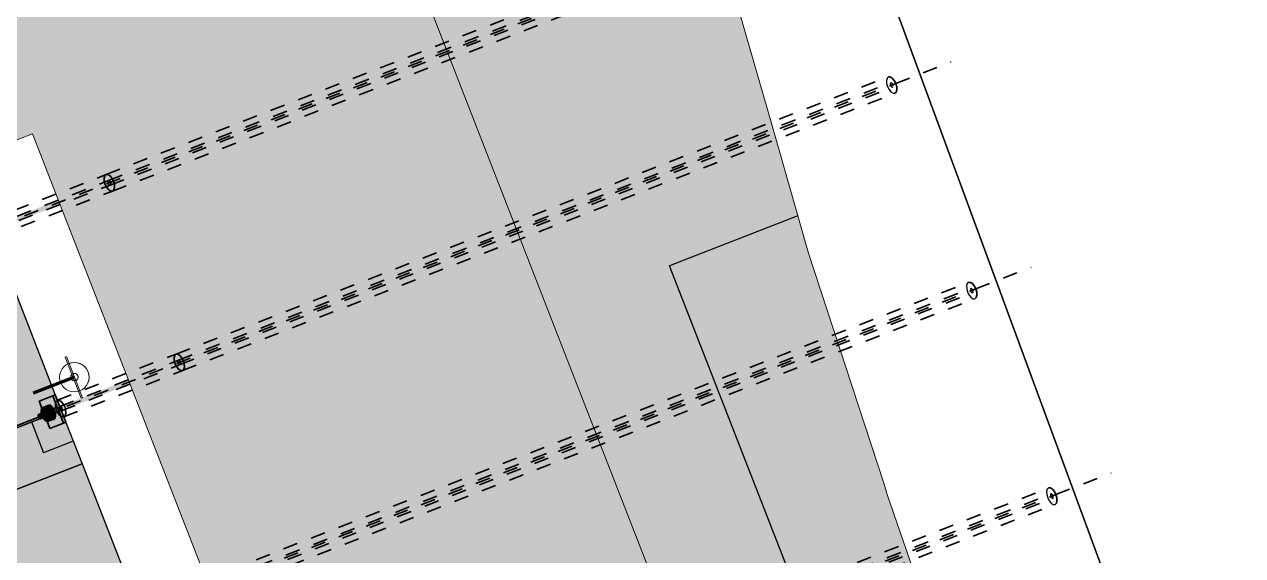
# Model space of a CAD drawing. Header units: metres. Extents: x 2688466 to 2688595, y 1221626 to 1221756.
# Drawn here: x 2688526.53 to 2688534.81, y 1221715.48 to 1221719.09 of the extents above; entities that cross this region are included whole.
import ezdxf

# ---------------------------------------------------------------- set-up
doc = ezdxf.new("R2010")
doc.units = ezdxf.units.M
for name, pattern in [('AUSGEZOGEN', [0]), ('STRICHPUNKT2_S5', [0.24, 0.175, -0.065]), ('VERDECKT2_S2', [0.15, 0.1, -0.05])]:
    doc.linetypes.add(name, pattern=pattern)
doc.layers.add('_3700', color=7, linetype='Continuous')
doc.layers.add('_3705', color=7, linetype='Continuous')
for name, color, linetype, lineweight in [('Beton Ansicht', 7, 'AUSGEZOGEN', 35), ('Schnittbeschriftung', 7, 'AUSGEZOGEN', 50), ('Standard', 7, 'AUSGEZOGEN', 13), ('Tiefbau Global', 250, 'AUSGEZOGEN', 35)]:
    doc.layers.add(name, color=color, linetype=linetype, lineweight=lineweight)

# ---------------------------------------------------------------- blocks, each defined once
blk = doc.blocks.new('Bodenanker CH_28_$F1')
at = {"layer": '_3700', "color": 7, "linetype": 'AUSGEZOGEN', "lineweight": 13, "transparency": 33554687}
for p, q in [((-0.008, 0.15), (-0.008, -0.15)), ((-0.008, 0.15), (-0.008, -0.15)), ((0, 0.15), (-0.008, 0.15)), ((0, 0.15), (0, -0.15)), ((0, -0.1), (0, 0.1)), ((0, 0.1), (0, 0.1)), ((0, 0.1), (0, 0.1)), ((0, 0.0255), (0, 0.0255)), ((0, 0.0255), (0, 0.0255)), ((0, -0.0255), (0, -0.0255)), ((0, -0.0255), (0, -0.0255)), ((0, -0.15), (-0.008, -0.15)), ((0, -0.1), (0, -0.1)), ((0, -0.1), (0, -0.1))]:
    blk.add_line(p, q, dxfattribs=at)
at = {"layer": '_3700', "color": 7, "linetype": 'VERDECKT2_S2', "lineweight": 13, "transparency": 33554687}
for p, q in [((0, 0.0255), (0, 0.0255)), ((0, -0.0255), (0, -0.0255))]:
    blk.add_line(p, q, dxfattribs=at)
at = {"layer": '_3700', "color": 7, "linetype": 'AUSGEZOGEN', "lineweight": 13, "transparency": 33554687}
for radius in [0.1, 0.1, 0.0255]:
    blk.add_circle((0, 0), radius, dxfattribs=at)
blk.add_arc((0, 0), 0.1, 270, 90, dxfattribs=at)
blk.add_arc((0, 0), 0.1, 270, 90, dxfattribs=at)
at = {"layer": '_3700', "color": 7, "linetype": 'VERDECKT2_S2', "lineweight": 13, "transparency": 33554687}
blk.add_arc((0, 0), 0.0255, 270, 90, dxfattribs=at)
at = {"layer": '_3705', "color": 7, "linetype": 'STRICHPUNKT2_S5', "lineweight": 20, "transparency": 33554687}
blk.add_line((-0.008, 0), (0, 0), dxfattribs=at)
at = {"layer": 'Standard', "color": 52, "linetype": 'AUSGEZOGEN', "lineweight": 100, "transparency": 33554687}
blk.add_line((0, 0), (-0.3, 0), dxfattribs=at)

msp = doc.modelspace()

# ---------------------------------------------------------------- hatches: boundary and pattern name
at = {"layer": 'Beton Ansicht', "linetype": 'AUSGEZOGEN', "lineweight": 35, "transparency": 33554687}
for points in [[(2688526.2933, 1221717.7129), (2688526.2938, 1221717.7117), (2688527.1036, 1221718.0271), (2688527.1003, 1221718.0271)], [(2688526.2938, 1221717.7117), (2688526.295, 1221717.7085), (2688527.1073, 1221718.0248), (2688527.1036, 1221718.0271)], [(2688526.295, 1221717.7085), (2688526.2969, 1221717.7037), (2688527.1108, 1221718.0206), (2688527.1073, 1221718.0248)], [(2688526.2969, 1221717.7037), (2688526.2991, 1221717.698), (2688527.1136, 1221718.0151), (2688527.1108, 1221718.0206)], [(2688526.2991, 1221717.698), (2688526.3013, 1221717.6922), (2688527.1152, 1221718.0092), (2688527.1136, 1221718.0151)], [(2688526.3013, 1221717.6922), (2688526.3032, 1221717.6874), (2688527.1155, 1221718.0037), (2688527.1152, 1221718.0092)], [(2688526.3032, 1221717.6874), (2688526.3045, 1221717.6842), (2688527.1143, 1221717.9996), (2688527.1155, 1221718.0037)], [(2688526.3045, 1221717.6842), (2688526.3049, 1221717.683), (2688527.1119, 1221717.9973), (2688527.1143, 1221717.9996)], [(2688527.579, 1221716.8064), (2688527.5757, 1221716.8064), (2688526.7687, 1221716.4922), (2688526.7691, 1221716.491)], [(2688527.5827, 1221716.8041), (2688527.579, 1221716.8064), (2688526.7691, 1221716.491), (2688526.7704, 1221716.4878)], [(2688527.5862, 1221716.7999), (2688527.5827, 1221716.8041), (2688526.7704, 1221716.4878), (2688526.7723, 1221716.483)], [(2688527.5889, 1221716.7944), (2688527.5862, 1221716.7999), (2688526.7723, 1221716.483), (2688526.7745, 1221716.4773)], [(2688527.5906, 1221716.7885), (2688527.5889, 1221716.7944), (2688526.7745, 1221716.4773), (2688526.7767, 1221716.4715)], [(2688527.5909, 1221716.783), (2688527.5906, 1221716.7885), (2688526.7767, 1221716.4715), (2688526.7786, 1221716.4667)], [(2688527.5897, 1221716.7789), (2688527.5909, 1221716.783), (2688526.7786, 1221716.4667), (2688526.7799, 1221716.4635)], [(2688527.5873, 1221716.7766), (2688527.5897, 1221716.7789), (2688526.7799, 1221716.4635), (2688526.7803, 1221716.4623)], [(2688526.6253, 1221716.4363), (2688526.6286, 1221716.4363), (2688526.6689, 1221716.452), (2688526.6656, 1221716.452)], [(2688526.6286, 1221716.4363), (2688526.6322, 1221716.434), (2688526.6726, 1221716.4497), (2688526.6689, 1221716.452)], [(2688526.6322, 1221716.434), (2688526.6357, 1221716.4298), (2688526.6761, 1221716.4455), (2688526.6726, 1221716.4497)], [(2688526.6357, 1221716.4298), (2688526.6385, 1221716.4243), (2688526.6789, 1221716.44), (2688526.6761, 1221716.4455)], [(2688526.6385, 1221716.4243), (2688526.6402, 1221716.4184), (2688526.6805, 1221716.4341), (2688526.6789, 1221716.44)], [(2688526.6402, 1221716.4184), (2688526.6405, 1221716.4129), (2688526.6808, 1221716.4286), (2688526.6805, 1221716.4341)], [(2688526.6393, 1221716.4087), (2688526.6369, 1221716.4065), (2688526.6772, 1221716.4222), (2688526.6796, 1221716.4244)], [(2688526.6405, 1221716.4129), (2688526.6393, 1221716.4087), (2688526.6796, 1221716.4244), (2688526.6808, 1221716.4286)]]:
    msp.add_hatch(color=5, dxfattribs=at).paths.add_polyline_path(points)
at = {"layer": 'Beton Ansicht', "linetype": 'AUSGEZOGEN', "lineweight": 13, "transparency": 33554687}
for color, points in [(1, [(2688526.7221, 1221716.5641), (2688526.6289, 1221716.5279), (2688526.648, 1221716.4788), (2688526.6533, 1221716.4837), (2688526.6936, 1221716.4994), (2688526.7039, 1221716.4993), (2688526.7154, 1221716.4922), (2688526.7264, 1221716.479), (2688526.7351, 1221716.4619), (2688526.7402, 1221716.4434), (2688526.7411, 1221716.4263), (2688526.7375, 1221716.4132), (2688526.7299, 1221716.4062), (2688526.6896, 1221716.3905), (2688526.6824, 1221716.3906), (2688526.7015, 1221716.3415), (2688526.7947, 1221716.3778)]), (1, [(2688526.7382, 1221716.5704), (2688526.7221, 1221716.5641), (2688526.7947, 1221716.3778), (2688526.8108, 1221716.3841)]), (5, [(2688526.6299, 1221716.4088), (2688526.6336, 1221716.4065), (2688526.6369, 1221716.4065), (2688526.6393, 1221716.4087), (2688526.6405, 1221716.4129), (2688526.6402, 1221716.4184), (2688526.6385, 1221716.4243), (2688526.6357, 1221716.4298), (2688526.6322, 1221716.434), (2688526.6286, 1221716.4363), (2688526.6253, 1221716.4363), (2688526.6229, 1221716.4341), (2688526.6217, 1221716.4299), (2688526.622, 1221716.4244), (2688526.6236, 1221716.4185), (2688526.6264, 1221716.413)]), (5, [(2688526.6568, 1221716.4109), (2688526.6678, 1221716.3977), (2688526.6793, 1221716.3906), (2688526.6896, 1221716.3905), (2688526.6971, 1221716.3975), (2688526.7007, 1221716.4106), (2688526.6999, 1221716.4277), (2688526.6947, 1221716.4462), (2688526.686, 1221716.4633), (2688526.6751, 1221716.4765), (2688526.6636, 1221716.4836), (2688526.6533, 1221716.4837), (2688526.6457, 1221716.4767), (2688526.6421, 1221716.4636), (2688526.643, 1221716.4466), (2688526.6438, 1221716.4435), (2688526.6656, 1221716.452), (2688526.6689, 1221716.452), (2688526.6726, 1221716.4497), (2688526.6761, 1221716.4455), (2688526.6789, 1221716.44), (2688526.6805, 1221716.4341), (2688526.6808, 1221716.4286), (2688526.6796, 1221716.4244), (2688526.6772, 1221716.4222), (2688526.6554, 1221716.4137)]), (5, [(2688526.6533, 1221716.4837), (2688526.6636, 1221716.4836), (2688526.7039, 1221716.4993), (2688526.6936, 1221716.4994)]), (5, [(2688526.6636, 1221716.4836), (2688526.6751, 1221716.4765), (2688526.7154, 1221716.4922), (2688526.7039, 1221716.4993)]), (5, [(2688526.6751, 1221716.4765), (2688526.686, 1221716.4633), (2688526.7264, 1221716.479), (2688526.7154, 1221716.4922)]), (5, [(2688526.686, 1221716.4633), (2688526.6947, 1221716.4462), (2688526.7351, 1221716.4619), (2688526.7264, 1221716.479)]), (5, [(2688526.6947, 1221716.4462), (2688526.6999, 1221716.4277), (2688526.7402, 1221716.4434), (2688526.7351, 1221716.4619)]), (5, [(2688526.6999, 1221716.4277), (2688526.7007, 1221716.4106), (2688526.7411, 1221716.4263), (2688526.7402, 1221716.4434)]), (5, [(2688526.6971, 1221716.3975), (2688526.6896, 1221716.3905), (2688526.7299, 1221716.4062), (2688526.7375, 1221716.4132)]), (5, [(2688526.7007, 1221716.4106), (2688526.6971, 1221716.3975), (2688526.7375, 1221716.4132), (2688526.7411, 1221716.4263)])]:
    msp.add_hatch(color=color, dxfattribs=at).paths.add_polyline_path(points)
at = {"layer": 'Standard', "linetype": 'AUSGEZOGEN', "lineweight": 13, "transparency": 33554559}
h = msp.add_hatch(color=7, dxfattribs=at)
h.set_gradient(color1=(240, 240, 180), color2=(240, 240, 180), one_color=1)
h.paths.add_polyline_path([(2688533.591, 1221712.4466), (2688533.4667, 1221712.7792), (2688532.3896, 1221715.9008), (2688532.3876, 1221715.9087), (2688532.37, 1221715.9692), (2688531.8585, 1221717.5343), (2688531.6133, 1221718.3933), (2688530.9364, 1221720.7428), (2688530.6987, 1221721.52), (2688530.2984, 1221722.8273), (2688530.2829, 1221723.2644), (2688530.0962, 1221724.8753), (2688530.0899, 1221725.0138), (2688530.1238, 1221725.4969), (2688530.0136, 1221725.7905), (2688527.5257, 1221723.7244), (2688533.2341, 1221709.0671), (2688534.7286, 1221709.1966), (2688534.3174, 1221710.323), (2688533.6625, 1221712.1682)], flags=0)
at = {"layer": 'Standard', "linetype": 'AUSGEZOGEN', "lineweight": 25, "transparency": 33554687}
h = msp.add_hatch(dxfattribs=at)
h.set_pattern_fill('MUSTER', scale=2.3025, angle=111.28, style=0, pattern_type=2)
h.set_pattern_definition([(111.28, (2688522.0817, 1221733.7747), (-2.98115, 1.30987), [2.3025, -2.3025]), (201.28, (2688522.0817, 1221733.7747), (-1.30987, -2.98115), [2.3025, -2.3025])])
h.paths.add_polyline_path([(2688533.4667, 1221712.7792), (2688532.3896, 1221715.9008), (2688532.3876, 1221715.9087), (2688532.37, 1221715.9692), (2688531.8585, 1221717.5343), (2688531.6133, 1221718.3933), (2688530.9364, 1221720.7428), (2688530.6987, 1221721.52), (2688530.2984, 1221722.8273), (2688530.2829, 1221723.2644), (2688530.0962, 1221724.8753), (2688530.0899, 1221725.0138), (2688530.1238, 1221725.4969), (2688530.0136, 1221725.7905), (2688527.5257, 1221723.7244), (2688533.2341, 1221709.0671), (2688534.7286, 1221709.1966), (2688534.3174, 1221710.323), (2688533.6625, 1221712.1682), (2688533.591, 1221712.4466)], flags=0)
at = {"layer": 'Standard', "linetype": 'AUSGEZOGEN', "lineweight": 13, "transparency": 33554559}
h = msp.add_hatch(color=7, dxfattribs=at)
h.set_gradient(color1=(199, 199, 199), color2=(199, 199, 199), one_color=1)
h.paths.add_polyline_path([(2688525.0461, 1221717.7465), (2688526.1177, 1221718.1639), (2688526.5836, 1221718.3453), (2688529.8271, 1221710.0167), (2688535.0056, 1221707.7429), (2688534.4908, 1221708.5149), (2688533.2341, 1221709.0671), (2688527.5257, 1221723.7244), (2688523.3509, 1221722.0991)], flags=0)
h = msp.add_hatch(color=7, dxfattribs=at)
h.set_gradient(color1=(199, 199, 199), color2=(199, 199, 199), one_color=1)
h.paths.add_polyline_path([(2688516.9965, 1221714.3283), (2688517.5559, 1221712.8921), (2688518.9734, 1221713.4442), (2688518.98, 1221713.4274), (2688526.7794, 1221716.4649), (2688526.2135, 1221717.9179)], flags=0)
at = {"layer": 'Standard', "linetype": 'AUSGEZOGEN', "lineweight": 25, "transparency": 33554687}
h = msp.add_hatch(dxfattribs=at)
h.set_pattern_fill('MUSTER', scale=0.2925, angle=201.28, style=0, pattern_type=2)
h.set_pattern_definition([(201.28, (2688527.7112, 1221730.39757), (-0.166401, -0.3787126), [0.2925, -0.2925]), (291.28, (2688527.7112, 1221730.39757), (0.3787126, -0.166401), [0.2925, -0.2925])])
h.paths.add_polyline_path([(2688517.3233, 1221712.3629), (2688526.9211, 1221716.1008), (2688526.7794, 1221716.4649), (2688518.98, 1221713.4274), (2688518.9734, 1221713.4442), (2688517.5559, 1221712.8921)], flags=0)
at = {"layer": 'Standard', "linetype": 'AUSGEZOGEN', "lineweight": 13, "transparency": 33554559}
h = msp.add_hatch(color=7, dxfattribs=at)
h.set_gradient(color1=(140, 255, 140), color2=(140, 255, 140), one_color=1)
h.paths.add_polyline_path([(2688518.98, 1221713.4274), (2688519.1218, 1221713.0633), (2688526.9211, 1221716.1008), (2688526.7794, 1221716.4649)], flags=0)
h = msp.add_hatch(color=7, dxfattribs=at)
h.set_gradient(color1=(199, 199, 199), color2=(199, 199, 199), one_color=1)
h.paths.add_polyline_path([(2688519.1218, 1221713.0633), (2688520.3447, 1221709.9231), (2688528.1442, 1221712.9605), (2688526.9211, 1221716.1008)], flags=0)

# ---------------------------------------------------------------- linework, layer by layer
at = {"layer": 'Beton Ansicht', "linetype": 'VERDECKT2_S2', "lineweight": 35, "transparency": 33554687}
for p, q in [((2688526.1557, 1221717.6421), (2688531.976, 1221719.9088)), ((2688527.0843, 1221718.0681), (2688531.9262, 1221719.9539)), ((2688527.1003, 1221718.0271), (2688531.9422, 1221719.9129)), ((2688527.1119, 1221717.9973), (2688531.9538, 1221719.883)), ((2688527.1279, 1221717.9563), (2688531.9698, 1221719.842)), ((2688532.4514, 1221718.6881), (2688532.8269, 1221718.8344)), ((2688532.4514, 1221718.6881), (2688532.8269, 1221718.8344)), ((2688526.6311, 1221716.4214), (2688532.4514, 1221718.6881)), ((2688527.5597, 1221716.8474), (2688532.4016, 1221718.7332)), ((2688527.5757, 1221716.8064), (2688532.4176, 1221718.6922)), ((2688532.414, 1221718.7331), (2688532.4016, 1221718.7332)), ((2688532.4278, 1221718.7245), (2688532.414, 1221718.7331)), ((2688532.4409, 1221718.7087), (2688532.4278, 1221718.7245)), ((2688532.4514, 1221718.6881), (2688532.4409, 1221718.7087)), ((2688532.4576, 1221718.6659), (2688532.4514, 1221718.6881)), ((2688532.4586, 1221718.6454), (2688532.4576, 1221718.6659)), ((2688527.5873, 1221716.7766), (2688532.4292, 1221718.6623)), ((2688527.6033, 1221716.7356), (2688532.4452, 1221718.6213)), ((2688532.4452, 1221718.6213), (2688532.4542, 1221718.6298)), ((2688532.4542, 1221718.6298), (2688532.4586, 1221718.6454)), ((2688526.2773, 1221717.7539), (2688527.0843, 1221718.0681)), ((2688526.2933, 1221717.7129), (2688527.1003, 1221718.0271)), ((2688527.0709, 1221718.0441), (2688527.0753, 1221718.0597)), ((2688527.0719, 1221718.0236), (2688527.0709, 1221718.0441)), ((2688527.0738, 1221718.0168), (2688527.0719, 1221718.0236)), ((2688527.0782, 1221718.0014), (2688527.0738, 1221718.0168)), ((2688527.0753, 1221718.0597), (2688527.0843, 1221718.0681)), ((2688527.0843, 1221718.0681), (2688527.0967, 1221718.0681)), ((2688527.0967, 1221718.0681), (2688527.1105, 1221718.0595)), ((2688527.0967, 1221718.0207), (2688527.0979, 1221718.0249)), ((2688527.097, 1221718.0153), (2688527.0967, 1221718.0207)), ((2688527.0987, 1221718.0093), (2688527.097, 1221718.0153)), ((2688527.0979, 1221718.0249), (2688527.1003, 1221718.0271)), ((2688527.1014, 1221718.0039), (2688527.0987, 1221718.0093)), ((2688527.1003, 1221718.0271), (2688527.1036, 1221718.0271)), ((2688527.1049, 1221717.9996), (2688527.1014, 1221718.0039)), ((2688527.1036, 1221718.0271), (2688527.1073, 1221718.0248)), ((2688527.1073, 1221718.0248), (2688527.1108, 1221718.0206)), ((2688527.1105, 1221718.0595), (2688527.1236, 1221718.0437)), ((2688527.1108, 1221718.0206), (2688527.1136, 1221718.0151)), ((2688527.1136, 1221718.0151), (2688527.1152, 1221718.0092)), ((2688527.1155, 1221718.0037), (2688527.1143, 1221717.9996)), ((2688527.1152, 1221718.0092), (2688527.1155, 1221718.0037)), ((2688527.1236, 1221718.0437), (2688527.1341, 1221718.0231)), ((2688527.1341, 1221718.0231), (2688527.1403, 1221718.0009)), ((2688526.3049, 1221717.683), (2688527.1119, 1221717.9973)), ((2688526.3209, 1221717.642), (2688527.1279, 1221717.9563)), ((2688527.0854, 1221717.987), (2688527.0782, 1221718.0014)), ((2688527.0886, 1221717.9808), (2688527.0854, 1221717.987)), ((2688527.1017, 1221717.965), (2688527.0886, 1221717.9808)), ((2688527.1155, 1221717.9564), (2688527.1017, 1221717.965)), ((2688527.1086, 1221717.9974), (2688527.1049, 1221717.9996)), ((2688527.1119, 1221717.9973), (2688527.1086, 1221717.9974)), ((2688527.1143, 1221717.9996), (2688527.1119, 1221717.9973)), ((2688527.1279, 1221717.9563), (2688527.1155, 1221717.9564)), ((2688527.1369, 1221717.9648), (2688527.1279, 1221717.9563)), ((2688527.1413, 1221717.9804), (2688527.1369, 1221717.9648)), ((2688527.1403, 1221718.0009), (2688527.1413, 1221717.9804)), ((2688532.9957, 1221717.2904), (2688533.3712, 1221717.4366)), ((2688532.9957, 1221717.2904), (2688533.3712, 1221717.4366)), ((2688532.9957, 1221717.2904), (2688533.3712, 1221717.4366)), ((2688532.9957, 1221717.2904), (2688533.3712, 1221717.4366)), ((2688527.1754, 1221715.0236), (2688532.9957, 1221717.2904)), ((2688528.1041, 1221715.4497), (2688532.946, 1221717.3354)), ((2688528.12, 1221715.4087), (2688532.9619, 1221717.2944)), ((2688528.1316, 1221715.3789), (2688532.9735, 1221717.2646)), ((2688532.9583, 1221717.3353), (2688532.946, 1221717.3354)), ((2688532.9721, 1221717.3267), (2688532.9583, 1221717.3353)), ((2688532.9852, 1221717.311), (2688532.9721, 1221717.3267)), ((2688532.9957, 1221717.2904), (2688532.9852, 1221717.311)), ((2688533.0019, 1221717.2682), (2688532.9957, 1221717.2904)), ((2688533.0029, 1221717.2477), (2688533.0019, 1221717.2682)), ((2688528.1476, 1221715.3379), (2688532.9895, 1221717.2236)), ((2688532.9895, 1221717.2236), (2688532.9985, 1221717.232)), ((2688532.9985, 1221717.232), (2688533.0029, 1221717.2477)), ((2688526.7527, 1221716.5332), (2688527.5597, 1221716.8474)), ((2688527.5507, 1221716.839), (2688527.5597, 1221716.8474)), ((2688527.5597, 1221716.8474), (2688527.5721, 1221716.8474)), ((2688527.5721, 1221716.8474), (2688527.5859, 1221716.8388)), ((2688526.7687, 1221716.4922), (2688527.5757, 1221716.8064)), ((2688526.7803, 1221716.4623), (2688527.5873, 1221716.7766)), ((2688527.5463, 1221716.8234), (2688527.5507, 1221716.839)), ((2688527.5473, 1221716.8029), (2688527.5463, 1221716.8234)), ((2688527.5492, 1221716.7961), (2688527.5473, 1221716.8029)), ((2688527.5535, 1221716.7807), (2688527.5492, 1221716.7961)), ((2688527.5608, 1221716.7663), (2688527.5535, 1221716.7807)), ((2688527.564, 1221716.7601), (2688527.5608, 1221716.7663)), ((2688527.5721, 1221716.8), (2688527.5733, 1221716.8042)), ((2688527.5724, 1221716.7946), (2688527.5721, 1221716.8)), ((2688527.574, 1221716.7886), (2688527.5724, 1221716.7946)), ((2688527.5733, 1221716.8042), (2688527.5757, 1221716.8064)), ((2688527.5768, 1221716.7832), (2688527.574, 1221716.7886)), ((2688527.5757, 1221716.8064), (2688527.579, 1221716.8064)), ((2688527.5803, 1221716.7789), (2688527.5768, 1221716.7832)), ((2688527.579, 1221716.8064), (2688527.5827, 1221716.8041)), ((2688527.584, 1221716.7767), (2688527.5803, 1221716.7789)), ((2688527.5827, 1221716.8041), (2688527.5862, 1221716.7999)), ((2688527.5873, 1221716.7766), (2688527.584, 1221716.7767)), ((2688527.5859, 1221716.8388), (2688527.599, 1221716.823)), ((2688527.5862, 1221716.7999), (2688527.5889, 1221716.7944)), ((2688527.5897, 1221716.7789), (2688527.5873, 1221716.7766)), ((2688527.5889, 1221716.7944), (2688527.5906, 1221716.7885)), ((2688527.5909, 1221716.783), (2688527.5897, 1221716.7789)), ((2688527.5906, 1221716.7885), (2688527.5909, 1221716.783)), ((2688527.599, 1221716.823), (2688527.6094, 1221716.8024)), ((2688527.6094, 1221716.8024), (2688527.6157, 1221716.7802)), ((2688527.6157, 1221716.7802), (2688527.6167, 1221716.7597)), ((2688526.7963, 1221716.4213), (2688527.6033, 1221716.7356)), ((2688527.5771, 1221716.7443), (2688527.564, 1221716.7601)), ((2688527.5909, 1221716.7357), (2688527.5771, 1221716.7443)), ((2688527.6033, 1221716.7356), (2688527.5909, 1221716.7357)), ((2688527.6123, 1221716.7441), (2688527.6033, 1221716.7356)), ((2688527.6167, 1221716.7597), (2688527.6123, 1221716.7441)), ((2688533.54, 1221715.8926), (2688533.9156, 1221716.0389)), ((2688533.54, 1221715.8926), (2688533.9156, 1221716.0389)), ((2688533.54, 1221715.8926), (2688533.9156, 1221716.0389)), ((2688533.54, 1221715.8926), (2688533.9156, 1221716.0389)), ((2688528.6484, 1221714.052), (2688533.4903, 1221715.9377)), ((2688533.5026, 1221715.9376), (2688533.4903, 1221715.9377)), ((2688533.5164, 1221715.929), (2688533.5026, 1221715.9376)), ((2688527.7197, 1221713.6259), (2688533.54, 1221715.8926)), ((2688528.6644, 1221714.011), (2688533.5063, 1221715.8967)), ((2688528.676, 1221713.9811), (2688533.5179, 1221715.8668)), ((2688533.5296, 1221715.9132), (2688533.5164, 1221715.929)), ((2688533.54, 1221715.8926), (2688533.5296, 1221715.9132)), ((2688533.5462, 1221715.8704), (2688533.54, 1221715.8926)), ((2688533.5429, 1221715.8343), (2688533.5472, 1221715.8499)), ((2688533.5472, 1221715.8499), (2688533.5462, 1221715.8704)), ((2688528.6919, 1221713.9401), (2688533.5338, 1221715.8258)), ((2688533.5338, 1221715.8258), (2688533.5429, 1221715.8343))]:
    msp.add_line(p, q, dxfattribs=at)
at = {"layer": 'Beton Ansicht', "linetype": 'VERDECKT2_S2', "lineweight": 25, "transparency": 33554687}
for p, q in [((2688532.3926, 1221718.7247), (2688532.3882, 1221718.7091)), ((2688532.3882, 1221718.7091), (2688532.3892, 1221718.6886)), ((2688532.3892, 1221718.6886), (2688532.3954, 1221718.6664)), ((2688532.4016, 1221718.7332), (2688532.3926, 1221718.7247)), ((2688532.3954, 1221718.6664), (2688532.4059, 1221718.6458)), ((2688532.4152, 1221718.6899), (2688532.414, 1221718.6857)), ((2688532.414, 1221718.6857), (2688532.4143, 1221718.6803)), ((2688532.4143, 1221718.6803), (2688532.4159, 1221718.6743)), ((2688532.4176, 1221718.6922), (2688532.4152, 1221718.6899)), ((2688532.4159, 1221718.6743), (2688532.4187, 1221718.6689)), ((2688532.4209, 1221718.6921), (2688532.4176, 1221718.6922)), ((2688532.4187, 1221718.6689), (2688532.4222, 1221718.6647)), ((2688532.4246, 1221718.6898), (2688532.4209, 1221718.6921)), ((2688532.4281, 1221718.6856), (2688532.4246, 1221718.6898)), ((2688532.4309, 1221718.6802), (2688532.4281, 1221718.6856)), ((2688532.4325, 1221718.6742), (2688532.4309, 1221718.6802)), ((2688532.4316, 1221718.6646), (2688532.4328, 1221718.6688)), ((2688532.4328, 1221718.6688), (2688532.4325, 1221718.6742)), ((2688532.4059, 1221718.6458), (2688532.419, 1221718.63)), ((2688532.419, 1221718.63), (2688532.4328, 1221718.6214)), ((2688532.4222, 1221718.6647), (2688532.4259, 1221718.6624)), ((2688532.4259, 1221718.6624), (2688532.4292, 1221718.6623)), ((2688532.4292, 1221718.6623), (2688532.4316, 1221718.6646)), ((2688532.4328, 1221718.6214), (2688532.4452, 1221718.6213)), ((2688532.9369, 1221717.327), (2688532.9326, 1221717.3113)), ((2688532.9326, 1221717.3113), (2688532.9336, 1221717.2908)), ((2688532.9336, 1221717.2908), (2688532.9398, 1221717.2686)), ((2688532.946, 1221717.3354), (2688532.9369, 1221717.327)), ((2688532.9398, 1221717.2686), (2688532.9502, 1221717.248)), ((2688532.9595, 1221717.2922), (2688532.9584, 1221717.288)), ((2688532.9584, 1221717.288), (2688532.9586, 1221717.2825)), ((2688532.9586, 1221717.2825), (2688532.9603, 1221717.2766)), ((2688532.9619, 1221717.2944), (2688532.9595, 1221717.2922)), ((2688532.9603, 1221717.2766), (2688532.9631, 1221717.2711)), ((2688532.9652, 1221717.2944), (2688532.9619, 1221717.2944)), ((2688532.9631, 1221717.2711), (2688532.9666, 1221717.2669)), ((2688532.9689, 1221717.2921), (2688532.9652, 1221717.2944)), ((2688532.9666, 1221717.2669), (2688532.9702, 1221717.2646)), ((2688532.9724, 1221717.2879), (2688532.9689, 1221717.2921)), ((2688532.9702, 1221717.2646), (2688532.9735, 1221717.2646)), ((2688532.9752, 1221717.2824), (2688532.9724, 1221717.2879)), ((2688532.9735, 1221717.2646), (2688532.976, 1221717.2668)), ((2688532.9768, 1221717.2765), (2688532.9752, 1221717.2824)), ((2688532.976, 1221717.2668), (2688532.9771, 1221717.271)), ((2688532.9771, 1221717.271), (2688532.9768, 1221717.2765)), ((2688532.9502, 1221717.248), (2688532.9634, 1221717.2323)), ((2688532.9634, 1221717.2323), (2688532.9772, 1221717.2237)), ((2688532.9772, 1221717.2237), (2688532.9895, 1221717.2236)), ((2688526.7382, 1221716.5704), (2688526.8108, 1221716.3841)), ((2688526.7393, 1221716.5091), (2688526.7437, 1221716.5247)), ((2688526.7437, 1221716.5247), (2688526.7527, 1221716.5332)), ((2688526.6481, 1221716.428), (2688526.6438, 1221716.4435)), ((2688526.648, 1221716.4788), (2688526.6824, 1221716.3906)), ((2688526.6632, 1221716.4498), (2688526.662, 1221716.4456)), ((2688526.662, 1221716.4456), (2688526.6623, 1221716.4401)), ((2688526.6623, 1221716.4401), (2688526.664, 1221716.4342)), ((2688526.6656, 1221716.452), (2688526.6632, 1221716.4498)), ((2688526.664, 1221716.4342), (2688526.6668, 1221716.4287)), ((2688526.6656, 1221716.452), (2688526.7687, 1221716.4922)), ((2688526.6772, 1221716.4222), (2688526.7803, 1221716.4623)), ((2688526.6861, 1221716.4924), (2688526.6825, 1221716.4794)), ((2688526.6825, 1221716.4794), (2688526.6833, 1221716.4623)), ((2688526.6833, 1221716.4623), (2688526.6885, 1221716.4437)), ((2688526.6936, 1221716.4994), (2688526.6861, 1221716.4924)), ((2688526.6885, 1221716.4437), (2688526.6972, 1221716.4266)), ((2688526.7024, 1221716.4613), (2688526.7036, 1221716.4655)), ((2688526.7036, 1221716.4655), (2688526.7024, 1221716.4613)), ((2688526.7027, 1221716.4558), (2688526.7024, 1221716.4613)), ((2688526.7024, 1221716.4613), (2688526.7027, 1221716.4558)), ((2688526.7043, 1221716.4499), (2688526.7027, 1221716.4558)), ((2688526.7027, 1221716.4558), (2688526.7043, 1221716.4499)), ((2688526.7036, 1221716.4655), (2688526.706, 1221716.4677)), ((2688526.706, 1221716.4677), (2688526.7036, 1221716.4655)), ((2688526.7071, 1221716.4444), (2688526.7043, 1221716.4499)), ((2688526.7043, 1221716.4499), (2688526.7071, 1221716.4444)), ((2688526.706, 1221716.4677), (2688526.7093, 1221716.4677)), ((2688526.7093, 1221716.4677), (2688526.706, 1221716.4677)), ((2688526.7106, 1221716.4402), (2688526.7071, 1221716.4444)), ((2688526.7071, 1221716.4444), (2688526.7106, 1221716.4402)), ((2688526.7093, 1221716.4677), (2688526.7129, 1221716.4654)), ((2688526.7129, 1221716.4654), (2688526.7093, 1221716.4677)), ((2688526.7143, 1221716.4379), (2688526.7106, 1221716.4402)), ((2688526.7106, 1221716.4402), (2688526.7143, 1221716.4379)), ((2688526.7129, 1221716.4654), (2688526.7164, 1221716.4612)), ((2688526.7164, 1221716.4612), (2688526.7129, 1221716.4654)), ((2688526.7176, 1221716.4379), (2688526.7143, 1221716.4379)), ((2688526.7143, 1221716.4379), (2688526.7176, 1221716.4379)), ((2688526.7164, 1221716.4612), (2688526.7192, 1221716.4557)), ((2688526.7192, 1221716.4557), (2688526.7164, 1221716.4612)), ((2688526.72, 1221716.4402), (2688526.7176, 1221716.4379)), ((2688526.7176, 1221716.4379), (2688526.72, 1221716.4402)), ((2688526.7197, 1221716.4718), (2688526.7185, 1221716.4676)), ((2688526.7185, 1221716.4676), (2688526.7197, 1221716.4718)), ((2688526.7185, 1221716.4676), (2688526.7188, 1221716.4621)), ((2688526.7188, 1221716.4621), (2688526.7185, 1221716.4676)), ((2688526.7188, 1221716.4621), (2688526.7205, 1221716.4562)), ((2688526.7205, 1221716.4562), (2688526.7188, 1221716.4621)), ((2688526.7192, 1221716.4557), (2688526.7209, 1221716.4498)), ((2688526.7209, 1221716.4498), (2688526.7192, 1221716.4557)), ((2688526.7221, 1221716.474), (2688526.7197, 1221716.4718)), ((2688526.7197, 1221716.4718), (2688526.7221, 1221716.474)), ((2688526.7212, 1221716.4443), (2688526.72, 1221716.4402)), ((2688526.72, 1221716.4402), (2688526.7212, 1221716.4443)), ((2688526.7205, 1221716.4562), (2688526.7233, 1221716.4507)), ((2688526.7233, 1221716.4507), (2688526.7205, 1221716.4562)), ((2688526.7209, 1221716.4498), (2688526.7212, 1221716.4443)), ((2688526.7212, 1221716.4443), (2688526.7209, 1221716.4498)), ((2688526.7254, 1221716.474), (2688526.7221, 1221716.474)), ((2688526.7221, 1221716.474), (2688526.7254, 1221716.474)), ((2688526.7233, 1221716.4507), (2688526.7267, 1221716.4465)), ((2688526.7267, 1221716.4465), (2688526.7233, 1221716.4507)), ((2688526.7291, 1221716.4717), (2688526.7254, 1221716.474)), ((2688526.7254, 1221716.474), (2688526.7291, 1221716.4717)), ((2688526.7267, 1221716.4465), (2688526.7304, 1221716.4442)), ((2688526.7304, 1221716.4442), (2688526.7267, 1221716.4465)), ((2688526.7326, 1221716.4675), (2688526.7291, 1221716.4717)), ((2688526.7291, 1221716.4717), (2688526.7326, 1221716.4675)), ((2688526.7304, 1221716.4442), (2688526.7337, 1221716.4442)), ((2688526.7337, 1221716.4442), (2688526.7304, 1221716.4442)), ((2688526.7354, 1221716.462), (2688526.7326, 1221716.4675)), ((2688526.7326, 1221716.4675), (2688526.7354, 1221716.462)), ((2688526.7337, 1221716.4442), (2688526.7361, 1221716.4464)), ((2688526.7361, 1221716.4464), (2688526.7337, 1221716.4442)), ((2688526.737, 1221716.4561), (2688526.7354, 1221716.462)), ((2688526.7354, 1221716.462), (2688526.737, 1221716.4561)), ((2688526.7361, 1221716.4464), (2688526.7373, 1221716.4506)), ((2688526.7373, 1221716.4506), (2688526.7361, 1221716.4464)), ((2688526.7373, 1221716.4506), (2688526.737, 1221716.4561)), ((2688526.737, 1221716.4561), (2688526.7373, 1221716.4506)), ((2688526.7403, 1221716.4886), (2688526.7393, 1221716.5091)), ((2688526.7466, 1221716.4664), (2688526.7403, 1221716.4886)), ((2688526.757, 1221716.4458), (2688526.7466, 1221716.4664)), ((2688526.7701, 1221716.43), (2688526.757, 1221716.4458)), ((2688526.7651, 1221716.4857), (2688526.7663, 1221716.4899)), ((2688526.7654, 1221716.4803), (2688526.7651, 1221716.4857)), ((2688526.7671, 1221716.4743), (2688526.7654, 1221716.4803)), ((2688526.7663, 1221716.4899), (2688526.7687, 1221716.4922)), ((2688526.7698, 1221716.4689), (2688526.7671, 1221716.4743)), ((2688526.7687, 1221716.4922), (2688526.772, 1221716.4921)), ((2688526.7733, 1221716.4647), (2688526.7698, 1221716.4689)), ((2688526.7839, 1221716.4214), (2688526.7701, 1221716.43)), ((2688526.772, 1221716.4921), (2688526.7757, 1221716.4898)), ((2688526.777, 1221716.4624), (2688526.7733, 1221716.4647)), ((2688526.7757, 1221716.4898), (2688526.7792, 1221716.4856)), ((2688526.7803, 1221716.4623), (2688526.777, 1221716.4624)), ((2688526.7792, 1221716.4856), (2688526.782, 1221716.4802)), ((2688526.7827, 1221716.4646), (2688526.7803, 1221716.4623)), ((2688526.782, 1221716.4802), (2688526.7836, 1221716.4742)), ((2688526.7839, 1221716.4688), (2688526.7827, 1221716.4646)), ((2688526.7836, 1221716.4742), (2688526.7839, 1221716.4688)), ((2688526.7952, 1221716.5025), (2688526.8025, 1221716.4881)), ((2688526.8025, 1221716.4881), (2688526.8068, 1221716.4727)), ((2688526.6554, 1221716.4137), (2688526.6481, 1221716.428)), ((2688526.6668, 1221716.4287), (2688526.6703, 1221716.4245)), ((2688526.6703, 1221716.4245), (2688526.6739, 1221716.4222)), ((2688526.6739, 1221716.4222), (2688526.6772, 1221716.4222)), ((2688526.6972, 1221716.4266), (2688526.7081, 1221716.4135)), ((2688526.7081, 1221716.4135), (2688526.7196, 1221716.4063)), ((2688526.7196, 1221716.4063), (2688526.7299, 1221716.4062)), ((2688526.7963, 1221716.4213), (2688526.7839, 1221716.4214)), ((2688533.4903, 1221715.9377), (2688533.4813, 1221715.9292)), ((2688533.4813, 1221715.9292), (2688533.4769, 1221715.9136)), ((2688533.4769, 1221715.9136), (2688533.4779, 1221715.8931)), ((2688533.4779, 1221715.8931), (2688533.4841, 1221715.8709)), ((2688533.4841, 1221715.8709), (2688533.4946, 1221715.8503)), ((2688533.4946, 1221715.8503), (2688533.5077, 1221715.8345)), ((2688533.5039, 1221715.8944), (2688533.5027, 1221715.8902)), ((2688533.5027, 1221715.8902), (2688533.503, 1221715.8848)), ((2688533.503, 1221715.8848), (2688533.5046, 1221715.8789)), ((2688533.5063, 1221715.8967), (2688533.5039, 1221715.8944)), ((2688533.5046, 1221715.8789), (2688533.5074, 1221715.8734)), ((2688533.5096, 1221715.8966), (2688533.5063, 1221715.8967)), ((2688533.5074, 1221715.8734), (2688533.5109, 1221715.8692)), ((2688533.5132, 1221715.8943), (2688533.5096, 1221715.8966)), ((2688533.5109, 1221715.8692), (2688533.5146, 1221715.8669)), ((2688533.5167, 1221715.8901), (2688533.5132, 1221715.8943)), ((2688533.5146, 1221715.8669), (2688533.5179, 1221715.8668)), ((2688533.5195, 1221715.8847), (2688533.5167, 1221715.8901)), ((2688533.5179, 1221715.8668), (2688533.5203, 1221715.8691)), ((2688533.5212, 1221715.8787), (2688533.5195, 1221715.8847)), ((2688533.5203, 1221715.8691), (2688533.5214, 1221715.8733)), ((2688533.5214, 1221715.8733), (2688533.5212, 1221715.8787)), ((2688533.5077, 1221715.8345), (2688533.5215, 1221715.8259)), ((2688533.5215, 1221715.8259), (2688533.5338, 1221715.8258))]:
    msp.add_line(p, q, dxfattribs=at)
at = {"layer": 'Beton Ansicht', "linetype": 'AUSGEZOGEN', "lineweight": 35, "transparency": 33554687}
for p, q in [((2688526.7221, 1221716.5641), (2688526.6289, 1221716.5279)), ((2688526.6289, 1221716.5279), (2688526.648, 1221716.4788)), ((2688526.7382, 1221716.5704), (2688526.7221, 1221716.5641)), ((2688526.7947, 1221716.3778), (2688526.7221, 1221716.5641)), ((2688526.7382, 1221716.5704), (2688526.8108, 1221716.3841)), ((2688526.7527, 1221716.5332), (2688526.7651, 1221716.5331)), ((2688526.7651, 1221716.5331), (2688526.7789, 1221716.5245)), ((2688526.7789, 1221716.5245), (2688526.792, 1221716.5087)), ((2688526.6217, 1221716.4299), (2688526.6229, 1221716.4341)), ((2688526.622, 1221716.4244), (2688526.6217, 1221716.4299)), ((2688526.6229, 1221716.4341), (2688526.6253, 1221716.4363)), ((2688526.6253, 1221716.4363), (2688526.6656, 1221716.452)), ((2688526.6253, 1221716.4363), (2688526.6286, 1221716.4363)), ((2688526.6286, 1221716.4363), (2688526.6322, 1221716.434)), ((2688526.6322, 1221716.434), (2688526.6357, 1221716.4298)), ((2688526.6357, 1221716.4298), (2688526.6385, 1221716.4243)), ((2688526.6421, 1221716.4636), (2688526.6457, 1221716.4767)), ((2688526.643, 1221716.4466), (2688526.6421, 1221716.4636)), ((2688526.6438, 1221716.4435), (2688526.643, 1221716.4466)), ((2688526.6457, 1221716.4767), (2688526.6533, 1221716.4837)), ((2688526.6936, 1221716.4994), (2688526.6533, 1221716.4837)), ((2688526.6533, 1221716.4837), (2688526.6636, 1221716.4836)), ((2688526.6636, 1221716.4836), (2688526.6751, 1221716.4765)), ((2688526.6689, 1221716.452), (2688526.6656, 1221716.452)), ((2688526.6726, 1221716.4497), (2688526.6689, 1221716.452)), ((2688526.6761, 1221716.4455), (2688526.6726, 1221716.4497)), ((2688526.6751, 1221716.4765), (2688526.686, 1221716.4633)), ((2688526.6789, 1221716.44), (2688526.6761, 1221716.4455)), ((2688526.6805, 1221716.4341), (2688526.6789, 1221716.44)), ((2688526.6808, 1221716.4286), (2688526.6805, 1221716.4341)), ((2688526.686, 1221716.4633), (2688526.6947, 1221716.4462)), ((2688526.7039, 1221716.4993), (2688526.6936, 1221716.4994)), ((2688526.6947, 1221716.4462), (2688526.6999, 1221716.4277)), ((2688526.7154, 1221716.4922), (2688526.7039, 1221716.4993)), ((2688526.7264, 1221716.479), (2688526.7154, 1221716.4922)), ((2688526.7351, 1221716.4619), (2688526.7264, 1221716.479)), ((2688526.7402, 1221716.4434), (2688526.7351, 1221716.4619)), ((2688526.7411, 1221716.4263), (2688526.7402, 1221716.4434)), ((2688526.792, 1221716.5087), (2688526.7952, 1221716.5025)), ((2688526.8053, 1221716.4298), (2688526.7963, 1221716.4213)), ((2688526.8097, 1221716.4454), (2688526.8053, 1221716.4298)), ((2688526.8068, 1221716.4727), (2688526.8087, 1221716.4659)), ((2688526.8087, 1221716.4659), (2688526.8097, 1221716.4454)), ((2688526.2276, 1221716.2643), (2688526.6311, 1221716.4214)), ((2688526.2276, 1221716.2643), (2688526.6236, 1221716.4185)), ((2688526.6236, 1221716.4185), (2688526.622, 1221716.4244)), ((2688526.6264, 1221716.413), (2688526.6236, 1221716.4185)), ((2688526.6299, 1221716.4088), (2688526.6264, 1221716.413)), ((2688526.6336, 1221716.4065), (2688526.6299, 1221716.4088)), ((2688526.6369, 1221716.4065), (2688526.6336, 1221716.4065)), ((2688526.6369, 1221716.4065), (2688526.6772, 1221716.4222)), ((2688526.6393, 1221716.4087), (2688526.6369, 1221716.4065)), ((2688526.6385, 1221716.4243), (2688526.6402, 1221716.4184)), ((2688526.6405, 1221716.4129), (2688526.6393, 1221716.4087)), ((2688526.6402, 1221716.4184), (2688526.6405, 1221716.4129)), ((2688526.6568, 1221716.4109), (2688526.6554, 1221716.4137)), ((2688526.6678, 1221716.3977), (2688526.6568, 1221716.4109)), ((2688526.6793, 1221716.3906), (2688526.6678, 1221716.3977)), ((2688526.6772, 1221716.4222), (2688526.6796, 1221716.4244)), ((2688526.6896, 1221716.3905), (2688526.6793, 1221716.3906)), ((2688526.6796, 1221716.4244), (2688526.6808, 1221716.4286)), ((2688526.6824, 1221716.3906), (2688526.7015, 1221716.3415)), ((2688526.7299, 1221716.4062), (2688526.6896, 1221716.3905)), ((2688526.6971, 1221716.3975), (2688526.6896, 1221716.3905)), ((2688526.7007, 1221716.4106), (2688526.6971, 1221716.3975)), ((2688526.6999, 1221716.4277), (2688526.7007, 1221716.4106)), ((2688526.7015, 1221716.3415), (2688526.7947, 1221716.3778)), ((2688526.7299, 1221716.4062), (2688526.7375, 1221716.4132)), ((2688526.7375, 1221716.4132), (2688526.7411, 1221716.4263)), ((2688526.8108, 1221716.3841), (2688526.7947, 1221716.3778))]:
    msp.add_line(p, q, dxfattribs=at)
at = {"layer": 'Schnittbeschriftung', "color": 7, "linetype": 'AUSGEZOGEN', "lineweight": 13, "transparency": 33554687}
for points in [[(2688527.5257, 1221723.7244), (2688530.0136, 1221725.7905), (2688530.1238, 1221725.4969), (2688530.0899, 1221725.0138), (2688530.0962, 1221724.8753), (2688530.2829, 1221723.2644), (2688530.2984, 1221722.8273), (2688530.6987, 1221721.52), (2688530.9364, 1221720.7428), (2688531.6133, 1221718.3933), (2688531.8585, 1221717.5343), (2688532.37, 1221715.9692), (2688532.3876, 1221715.9087), (2688532.3896, 1221715.9008), (2688533.4667, 1221712.7792), (2688533.591, 1221712.4466), (2688533.6625, 1221712.1682), (2688534.3174, 1221710.323), (2688534.7286, 1221709.1966), (2688533.2341, 1221709.0671), (2688527.5257, 1221723.7244)], [(2688534.4908, 1221708.5149), (2688535.0056, 1221707.7429), (2688529.8271, 1221710.0167), (2688526.5836, 1221718.3453), (2688526.1177, 1221718.1639), (2688526.1177, 1221718.1639), (2688525.0461, 1221717.7465), (2688523.3509, 1221722.0991), (2688527.5257, 1221723.7244), (2688533.2341, 1221709.0671), (2688534.4908, 1221708.5149)], [(2688529.8271, 1221710.0167), (2688535.0056, 1221707.7429), (2688537.3708, 1221704.1958), (2688536.8938, 1221704.01), (2688534.6707, 1221707.3438), (2688529.4365, 1221709.6421), (2688526.1358, 1221718.1173), (2688526.1177, 1221718.1639), (2688526.5836, 1221718.3453), (2688529.8271, 1221710.0167)]]:
    msp.add_lwpolyline(points, close=True, dxfattribs=at)
at = {"layer": 'Schnittbeschriftung', "color": 7, "linetype": 'AUSGEZOGEN', "lineweight": 25, "transparency": 33554687}
for points in [[(2688516.9965, 1221714.3283), (2688526.2135, 1221717.9179), (2688526.7794, 1221716.4649), (2688518.98, 1221713.4274), (2688518.9734, 1221713.4442), (2688517.5559, 1221712.8921), (2688516.9965, 1221714.3283)], [(2688518.98, 1221713.4274), (2688526.7794, 1221716.4649), (2688526.9211, 1221716.1008), (2688519.1218, 1221713.0633), (2688518.98, 1221713.4274)], [(2688519.1218, 1221713.0633), (2688526.9211, 1221716.1008), (2688528.1442, 1221712.9605), (2688520.3447, 1221709.9231), (2688519.1218, 1221713.0633)]]:
    msp.add_lwpolyline(points, close=True, dxfattribs=at)
at = {"layer": 'Tiefbau Global', "color": 1, "lineweight": 25, "transparency": 33554687}
msp.add_lwpolyline([(2688539.383, 1221700.392), (2688539.383, 1221700.392), (2688528.044, 1221731.155), (2688528.044, 1221731.155)], close=True, dxfattribs=at)

# ---------------------------------------------------------------- block references
at = {"layer": 'Beton Ansicht', "transparency": 33554687, "rotation": 21.27874073795147}
msp.add_blockref('Bodenanker CH_28_$F1', (2688526.8683, 1221716.6907), dxfattribs=at)

doc.saveas('drawing.dxf')
